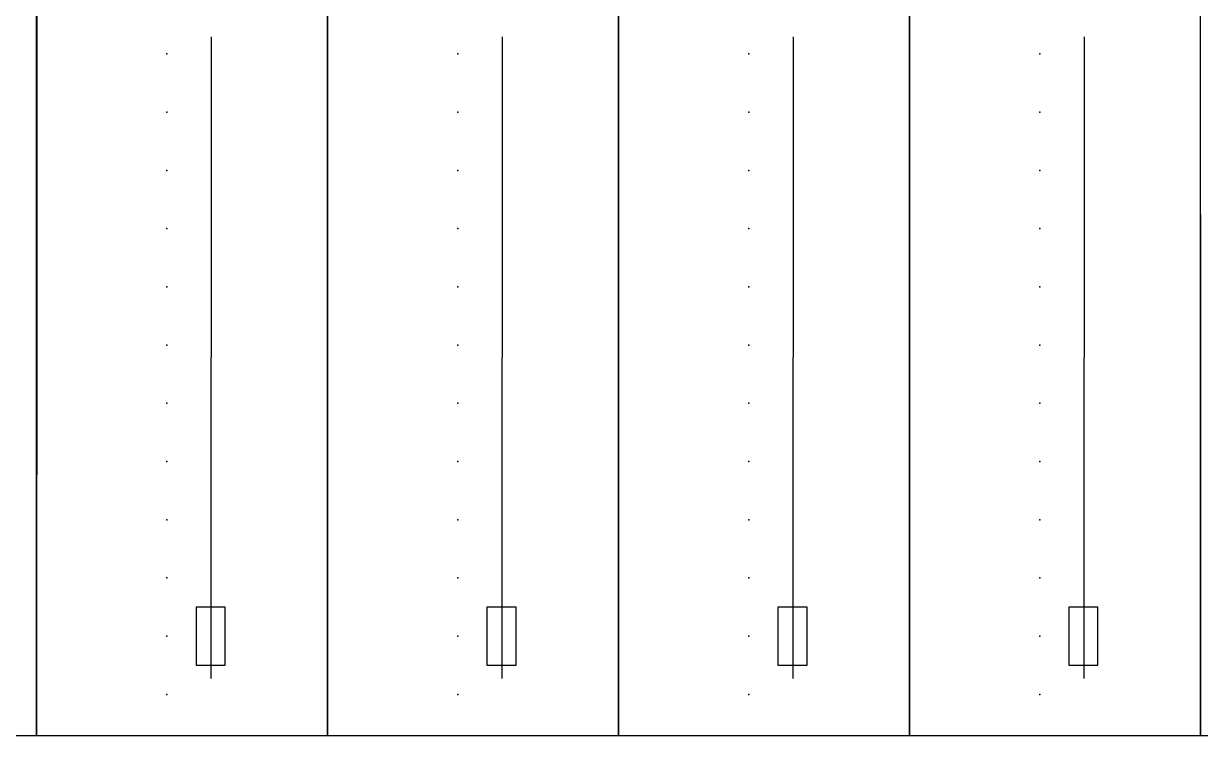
# Model space of a CAD drawing. Header units: inches. Extents: x 0 to 1600, y -1400 to 2600.
# Drawn here: x 395.7 to 800.2, y -1400 to -1155.5 of the extents above; entities that cross this region are included whole.
import ezdxf

# ---------------------------------------------------------------- set-up
doc = ezdxf.new("R2010")
doc.units = ezdxf.units.IN
doc.header["$MEASUREMENT"] = 0
doc.layers.get('0').update_dxf_attribs({"lineweight": 25, "true_color": 0xffffff})

msp = doc.modelspace()

# ---------------------------------------------------------------- linework, layer by layer
for p, q in [((400.22, -1400), (400.22, 1200)), ((500.22, -1400), (500.22, 1200)), ((600.22, -1400), (600.22, 1200)), ((700.22, -1400), (700.22, 1200)), ((800.22, -1400), (800.22, 1200)), ((400.26, -941.03), (400.26, -1221.03)), ((500.26, -941.03), (500.26, -1221.03)), ((600.26, -941.03), (600.26, -1221.03)), ((700.26, -941.03), (700.26, -1221.03)), ((460.22, -1160), (460.15, -1380.48)), ((560.22, -1160), (560.15, -1380.48)), ((660.22, -1160), (660.15, -1380.48)), ((760.22, -1160), (760.15, -1380.48)), ((400.26, -1221.03), (400.22, -1400)), ((500.26, -1221.03), (500.22, -1400)), ((600.26, -1221.03), (600.22, -1400)), ((700.26, -1221.03), (700.22, -1400)), ((800.26, -1221.03), (800.22, -1400)), ((455.02, -1355.89), (455.02, -1375.89)), ((465.02, -1355.89), (455.02, -1355.89)), ((465.02, -1375.89), (465.02, -1355.89)), ((555.02, -1355.89), (555.02, -1375.89)), ((565.02, -1355.89), (555.02, -1355.89)), ((565.02, -1375.89), (565.02, -1355.89)), ((655.02, -1355.89), (655.02, -1375.89)), ((665.02, -1355.89), (655.02, -1355.89)), ((665.02, -1375.89), (665.02, -1355.89)), ((755.02, -1355.89), (755.02, -1375.89)), ((765.02, -1355.89), (755.02, -1355.89)), ((765.02, -1375.89), (765.02, -1355.89)), ((455.02, -1375.89), (465.02, -1375.89)), ((555.02, -1375.89), (565.02, -1375.89)), ((655.02, -1375.89), (665.02, -1375.89)), ((755.02, -1375.89), (765.02, -1375.89)), ((300.22, -1400), (400.22, -1400)), ((400.22, -1400), (500.22, -1400)), ((500.22, -1400), (600.22, -1400)), ((600.22, -1400), (700.22, -1400)), ((700.22, -1400), (800.22, -1400)), ((800.22, -1400), (900.22, -1400))]:
    msp.add_line(p, q)
for p in [(445.02, -1165.89), (545.02, -1165.89), (645.02, -1165.89), (745.02, -1165.89), (445.02, -1185.89), (545.02, -1185.89), (645.02, -1185.89), (745.02, -1185.89), (445.02, -1205.89), (545.02, -1205.89), (645.02, -1205.89), (745.02, -1205.89), (445.02, -1225.89), (545.02, -1225.89), (645.02, -1225.89), (745.02, -1225.89), (445.02, -1245.89), (545.02, -1245.89), (645.02, -1245.89), (745.02, -1245.89), (445.02, -1265.89), (545.02, -1265.89), (645.02, -1265.89), (745.02, -1265.89), (445.02, -1285.89), (545.02, -1285.89), (645.02, -1285.89), (745.02, -1285.89), (445.02, -1305.89), (545.02, -1305.89), (645.02, -1305.89), (745.02, -1305.89), (445.02, -1325.89), (545.02, -1325.89), (645.02, -1325.89), (745.02, -1325.89), (445.02, -1345.89), (545.02, -1345.89), (645.02, -1345.89), (745.02, -1345.89), (445.02, -1365.89), (545.02, -1365.89), (645.02, -1365.89), (745.02, -1365.89), (445.02, -1385.89), (545.02, -1385.89), (645.02, -1385.89), (745.02, -1385.89)]:
    msp.add_point(p)

doc.saveas('drawing.dxf')
